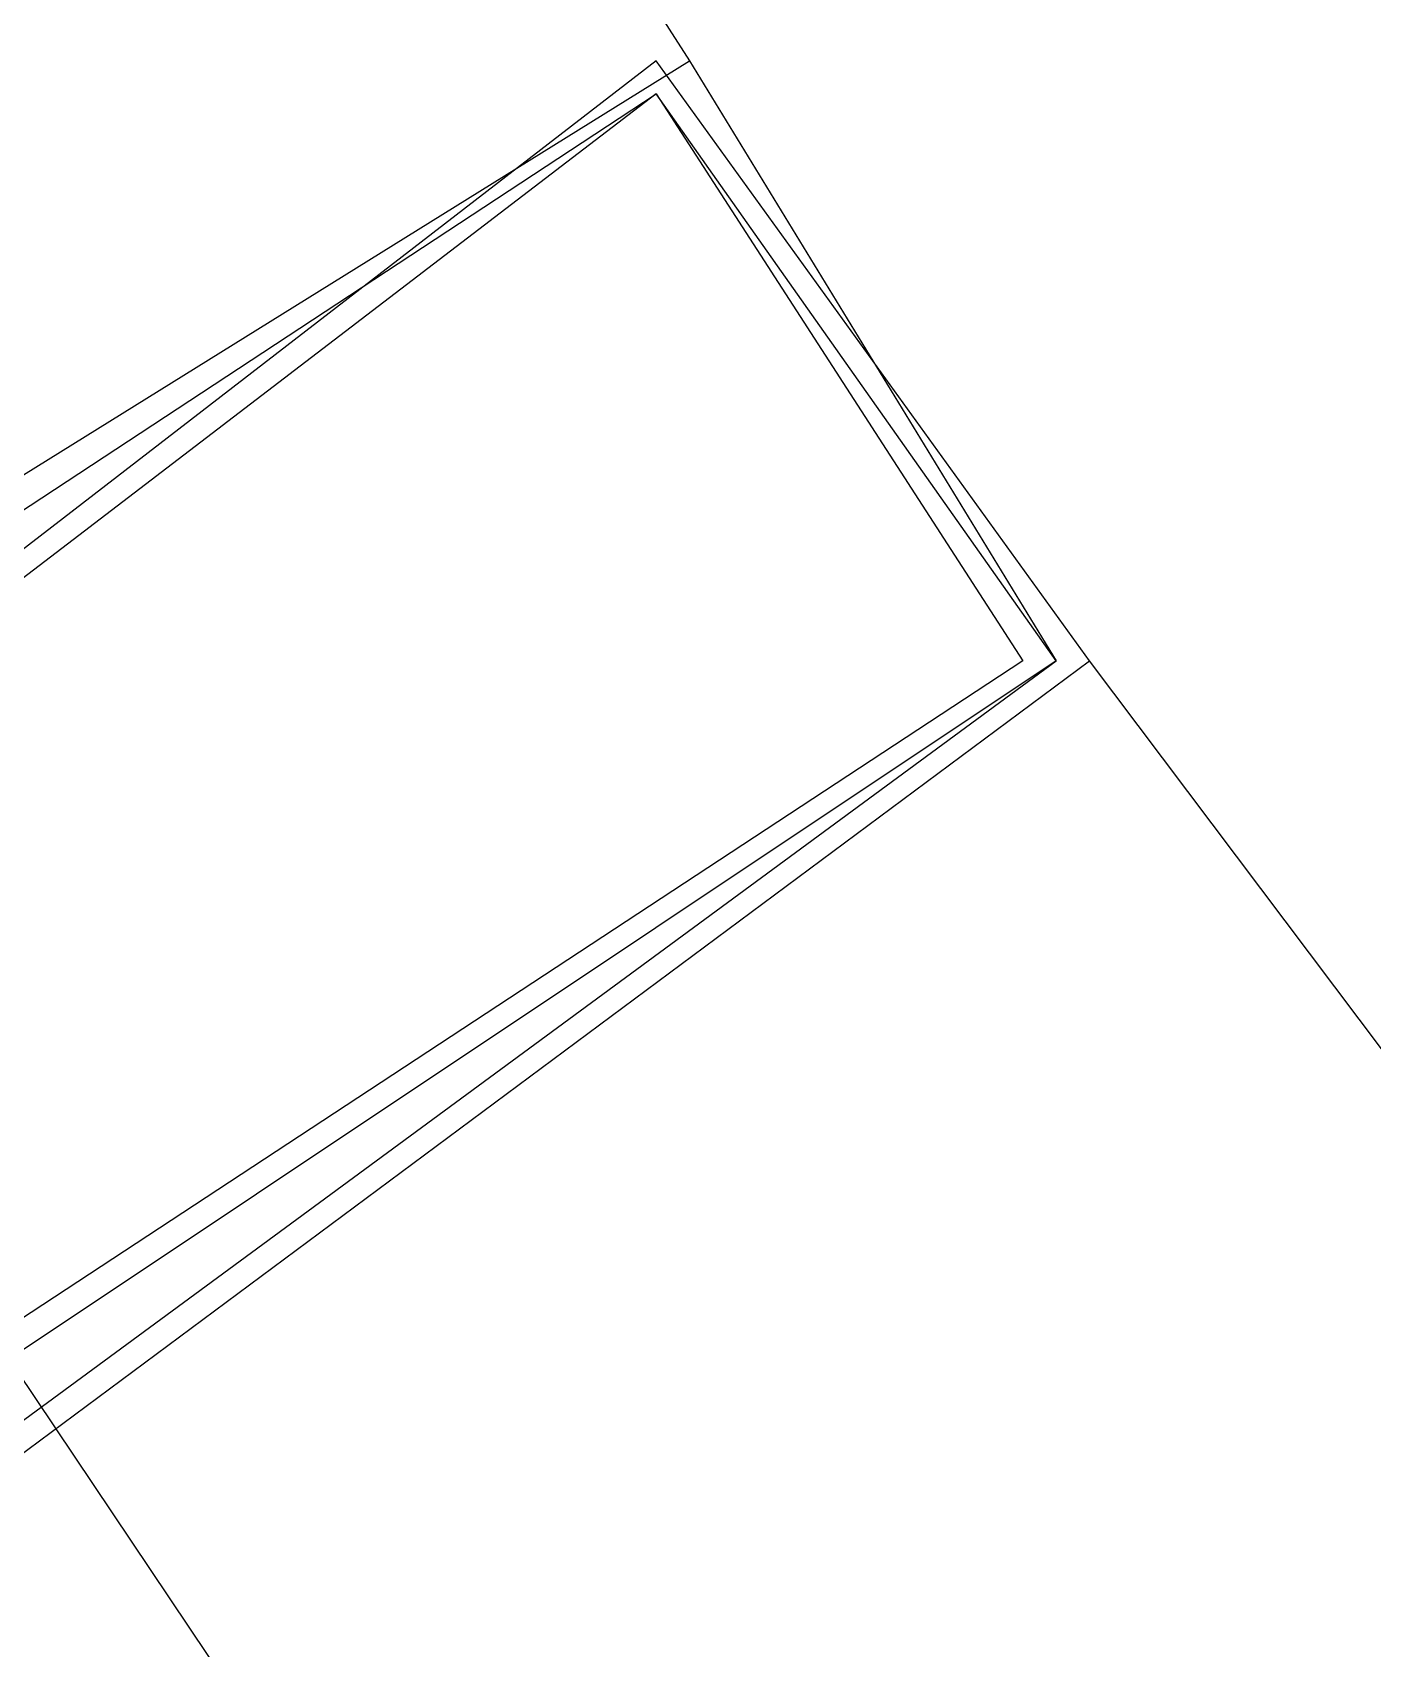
# Model space of a CAD drawing. Header units: feet. Extents: x -84 to 198, y -22 to 181.
# Drawn here: x 25.524 to 26.06, y 25.009 to 25.656 of the extents above; entities that cross this region are included whole.
import ezdxf

# ---------------------------------------------------------------- set-up
doc = ezdxf.new("R2010")
doc.units = ezdxf.units.FT
doc.layers.add('A-LINEA', color=7, linetype='CONTINUOUS')

msp = doc.modelspace()

# ---------------------------------------------------------------- linework, layer by layer
at = {"layer": 'A-LINEA'}
for p, q in [((22.9956, 28.8755), (26.704, 23.3541)), ((22.9956, 28.8755), (26.704, 23.3541)), ((23.7867, 28.7644), (25.7867, 25.6444)), ((23.7867, 28.7644), (25.7867, 25.6444)), ((28.1733, 22.4444), (25.9467, 25.4044)), ((28.1733, 22.4444), (25.9467, 25.4044))]:
    msp.add_line(p, q, dxfattribs=at)
for points in [[(25.7867, 25.6444), (25.9333, 25.4044), (25.4533, 25.0844), (25.2933, 25.3378), (25.7867, 25.6444)], [(25.7867, 25.6444), (25.9333, 25.4044), (25.4533, 25.0844), (25.2933, 25.3378), (25.7867, 25.6444)], [(25.9467, 25.4044), (25.7733, 25.6444), (25.3067, 25.2844), (25.48, 25.0578), (25.9467, 25.4044)], [(25.9467, 25.4044), (25.7733, 25.6444), (25.3067, 25.2844), (25.48, 25.0578), (25.9467, 25.4044)], [(25.7733, 25.6311), (25.92, 25.4044), (25.4533, 25.0978), (25.3067, 25.3244), (25.7733, 25.6311)], [(25.7733, 25.6311), (25.92, 25.4044), (25.4533, 25.0978), (25.3067, 25.3244), (25.7733, 25.6311)], [(25.9333, 25.4044), (25.7733, 25.6311), (25.32, 25.2844), (25.48, 25.0711), (25.9333, 25.4044)], [(25.9333, 25.4044), (25.7733, 25.6311), (25.32, 25.2844), (25.48, 25.0711), (25.9333, 25.4044)]]:
    msp.add_lwpolyline(points, dxfattribs=at)

doc.saveas('drawing.dxf')
